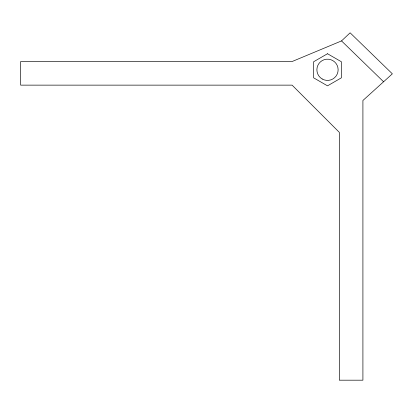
<?xml version="1.0" encoding="UTF-8"?>
<svg xmlns="http://www.w3.org/2000/svg" width="413" height="413" viewBox="0 0 413 413"><rect width="100%" height="100%" fill="white"/><g stroke="black" fill="none" stroke-linecap="round" stroke-linejoin="round"><path stroke-width="0.62" d="M341.525 40.918L350.116 32.813L392.35 73.829L362.913 100.488L362.913 380.187L339.31 380.187L339.31 132.341L292.099 85.135L20.65 85.135L20.65 61.532L292.099 61.532L341.525 40.918L383.584 81.769M327.509 53.742L313.606 61.764L313.606 77.814L327.509 85.842L341.406 77.814L341.406 61.764L327.509 53.742M322.197 78.991A10.624 10.624 0 0 0 338.128 69.792A10.624 10.624 0 0 0 322.197 60.592A10.624 10.624 0 0 0 322.197 78.991"/></g></svg>
